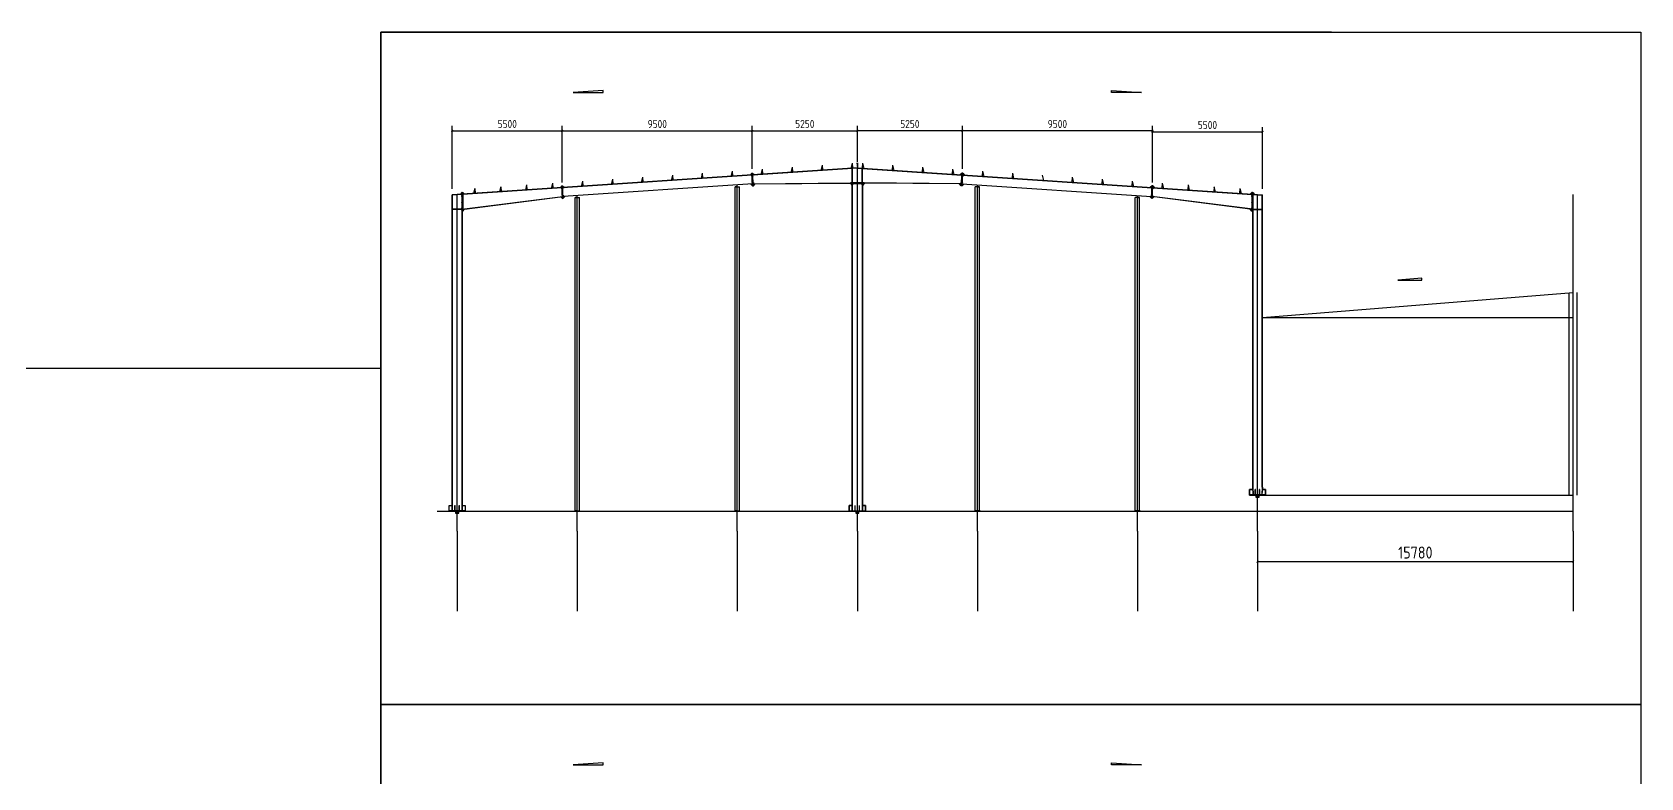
# Model space of a CAD drawing. Extents: x 424415 to 727970, y -73017 to 111783.
# Drawn here: x 647563 to 727970, y 74512 to 111783 of the extents above; entities that cross this region are included whole.
import ezdxf

# ---------------------------------------------------------------- set-up
doc = ezdxf.new("R2010")
doc.units = 0
doc.header["$LTSCALE"] = 1000
doc.header["$MEASUREMENT"] = 0
doc.layers.add('AXIS', color=3, linetype='Continuous')
doc.layers.add('DOTE', color=1, linetype='Continuous')
doc.styles.get("Standard").update_dxf_attribs({"font": 'gbenor.shx', "bigfont": 'gbcbig.shx'})
doc.dimstyles.get("Standard").update_dxf_attribs({"dimscale": 100, "dimtxt": 3.5, "dimasz": 1, "dimexe": 2.5, "dimexo": 3, "dimgap": 1.5, "dimtad": 1, "dimdec": 0, "dimzin": 0, "dimdsep": 46, "dimtxsty": 'Standard', "dimblk": 'ARCHTICK', "dimcen": 0.09, "dimadec": 0, "dimazin": 0, "dimtfac": 1, "dimtdec": 0, "dimtix": 1, "dimtmove": 2, "dimatfit": 3, "dimfxl": 1, "dimtolj": 1, "dimtzin": 0, "dimarcsym": 0})

# ---------------------------------------------------------------- blocks, each defined once
blk = doc.blocks.new('_ArchTick')
at = {"color": 0, "linetype": 'ByBlock', "const_width": 0.4}
blk.add_lwpolyline([(-0.5, -0.5), (0.5, 0.5)], dxfattribs=at)
blk = doc.blocks.new('*D2226')
at = {"color": 3, "lineweight": -2}
for p, q in [((674058, 104311), (674058, 107094)), ((683558, 104944), (683558, 107094)), ((674058, 106844), (683558, 106844))]:
    blk.add_line(p, q, dxfattribs=at)
at = {"layer": 'Defpoints', "color": 0}
for p in [(683558, 106844), (683558, 104644), (674058, 104011)]:
    blk.add_point(p, dxfattribs=at)
at = {"color": 3, "lineweight": -2, "xscale": 100, "yscale": 100, "zscale": 100, "rotation": 180}
blk.add_blockref('_ArchTick', (674058, 106844), dxfattribs=at)
at = {"color": 3, "lineweight": -2, "xscale": 100, "yscale": 100, "zscale": 100}
blk.add_blockref('_ArchTick', (683558, 106844), dxfattribs=at)
at = {"color": 0, "insert": (678808, 107194), "char_height": 400, "attachment_point": 5}
blk.add_mtext('\\A1;9500', dxfattribs=at)
blk = doc.blocks.new('*D2227')
at = {"color": 3, "lineweight": -2}
for p, q in [((683558, 104944), (683558, 107094)), ((688808, 105296), (688808, 107094)), ((683558, 106844), (688808, 106844))]:
    blk.add_line(p, q, dxfattribs=at)
at = {"layer": 'Defpoints', "color": 0}
for p in [(688808, 106844), (683558, 104644), (688808, 104996)]:
    blk.add_point(p, dxfattribs=at)
at = {"color": 3, "lineweight": -2, "xscale": 100, "yscale": 100, "zscale": 100, "rotation": 180}
blk.add_blockref('_ArchTick', (683558, 106844), dxfattribs=at)
at = {"color": 3, "lineweight": -2, "xscale": 100, "yscale": 100, "zscale": 100}
blk.add_blockref('_ArchTick', (688808, 106844), dxfattribs=at)
at = {"color": 0, "insert": (686183, 107194), "char_height": 400, "attachment_point": 5}
blk.add_mtext('\\A1;5250', dxfattribs=at)
blk = doc.blocks.new('*D2228')
at = {"color": 3, "lineweight": -2}
for p, q in [((703558, 104263), (703558, 107042)), ((709058, 103946), (709058, 107042)), ((709058, 106792), (703558, 106792))]:
    blk.add_line(p, q, dxfattribs=at)
at = {"layer": 'Defpoints', "color": 0}
for p in [(703558, 106792), (703558, 103963), (709058, 103646)]:
    blk.add_point(p, dxfattribs=at)
at = {"color": 3, "lineweight": -2, "xscale": 100, "yscale": 100, "zscale": 100, "rotation": 180}
blk.add_blockref('_ArchTick', (703558, 106792), dxfattribs=at)
at = {"color": 3, "lineweight": -2, "xscale": 100, "yscale": 100, "zscale": 100}
blk.add_blockref('_ArchTick', (709058, 106792), dxfattribs=at)
at = {"color": 0, "insert": (706308, 107142), "char_height": 400, "attachment_point": 5}
blk.add_mtext('\\A1;5500', dxfattribs=at)
blk = doc.blocks.new('*D2229')
at = {"color": 3, "lineweight": -2}
for p, q in [((694058, 104944), (694058, 107094)), ((703558, 104311), (703558, 107094)), ((703558, 106844), (694058, 106844))]:
    blk.add_line(p, q, dxfattribs=at)
at = {"layer": 'Defpoints', "color": 0}
for p in [(694058, 106844), (694058, 104644), (703558, 104011)]:
    blk.add_point(p, dxfattribs=at)
at = {"color": 3, "lineweight": -2, "xscale": 100, "yscale": 100, "zscale": 100, "rotation": 180}
blk.add_blockref('_ArchTick', (694058, 106844), dxfattribs=at)
at = {"color": 3, "lineweight": -2, "xscale": 100, "yscale": 100, "zscale": 100}
blk.add_blockref('_ArchTick', (703558, 106844), dxfattribs=at)
at = {"color": 0, "insert": (698808, 107194), "char_height": 400, "attachment_point": 5}
blk.add_mtext('\\A1;9500', dxfattribs=at)
blk = doc.blocks.new('*D2230')
at = {"color": 3, "lineweight": -2}
for p, q in [((688808, 105296), (688808, 107094)), ((694058, 104944), (694058, 107094)), ((694058, 106844), (688808, 106844))]:
    blk.add_line(p, q, dxfattribs=at)
at = {"layer": 'Defpoints', "color": 0}
for p in [(688808, 106844), (688808, 104996), (694058, 104644)]:
    blk.add_point(p, dxfattribs=at)
at = {"color": 3, "lineweight": -2, "xscale": 100, "yscale": 100, "zscale": 100, "rotation": 180}
blk.add_blockref('_ArchTick', (688808, 106844), dxfattribs=at)
at = {"color": 3, "lineweight": -2, "xscale": 100, "yscale": 100, "zscale": 100}
blk.add_blockref('_ArchTick', (694058, 106844), dxfattribs=at)
at = {"color": 0, "insert": (691433, 107194), "char_height": 400, "attachment_point": 5}
blk.add_mtext('\\A1;5250', dxfattribs=at)
blk = doc.blocks.new('*D2237')
at = {"color": 3, "lineweight": -2}
for p, q in [((708808, 86546), (708808, 85071)), ((724588, 86546), (724588, 85071)), ((708808, 85321), (724588, 85321))]:
    blk.add_line(p, q, dxfattribs=at)
at = {"layer": 'Defpoints', "color": 0}
for p in [(708808, 86846), (724588, 86846), (724588, 85321)]:
    blk.add_point(p, dxfattribs=at)
at = {"color": 3, "lineweight": -2, "xscale": 100, "yscale": 100, "zscale": 100, "rotation": 180}
blk.add_blockref('_ArchTick', (708808, 85321), dxfattribs=at)
at = {"color": 3, "lineweight": -2, "xscale": 100, "yscale": 100, "zscale": 100}
blk.add_blockref('_ArchTick', (724588, 85321), dxfattribs=at)
at = {"color": 0, "insert": (716698, 85771), "char_height": 600, "attachment_point": 5}
blk.add_mtext('\\A1;15780', dxfattribs=at)
blk = doc.blocks.new('*D2223')
at = {"color": 3, "lineweight": -2}
for p, q in [((703558, 104263), (703558, 107042)), ((709058, 103946), (709058, 107042)), ((709058, 106792), (703558, 106792))]:
    blk.add_line(p, q, dxfattribs=at)
at = {"layer": 'Defpoints', "color": 0}
for p in [(703558, 106792), (703558, 103963), (709058, 103646)]:
    blk.add_point(p, dxfattribs=at)
at = {"color": 3, "lineweight": -2, "xscale": 100, "yscale": 100, "zscale": 100, "rotation": 180}
blk.add_blockref('_ArchTick', (703558, 106792), dxfattribs=at)
at = {"color": 3, "lineweight": -2, "xscale": 100, "yscale": 100, "zscale": 100}
blk.add_blockref('_ArchTick', (709058, 106792), dxfattribs=at)
at = {"color": 0, "insert": (706308, 107142), "char_height": 400, "attachment_point": 5}
blk.add_mtext('\\A1;5500', dxfattribs=at)
blk = doc.blocks.new('*D2279')
at = {"color": 3, "lineweight": -2}
for p, q in [((668558, 103946), (668558, 107094)), ((674058, 104263), (674058, 107094)), ((668558, 106844), (674058, 106844))]:
    blk.add_line(p, q, dxfattribs=at)
at = {"layer": 'Defpoints', "color": 0}
for p in [(674058, 106844), (674058, 103963), (668558, 103646)]:
    blk.add_point(p, dxfattribs=at)
at = {"color": 3, "lineweight": -2, "xscale": 100, "yscale": 100, "zscale": 100, "rotation": 180}
blk.add_blockref('_ArchTick', (668558, 106844), dxfattribs=at)
at = {"color": 3, "lineweight": -2, "xscale": 100, "yscale": 100, "zscale": 100}
blk.add_blockref('_ArchTick', (674058, 106844), dxfattribs=at)
at = {"color": 0, "insert": (671308, 107194), "char_height": 400, "attachment_point": 5}
blk.add_mtext('\\A1;5500', dxfattribs=at)

msp = doc.modelspace()

# ---------------------------------------------------------------- linework, layer by layer
for p, q in [((676095.4, 108867.7), (674595.4, 108767.7)), ((674595.4, 108767.7), (676095.4, 108767.7)), ((676095.4, 108767.7), (676095.4, 108867.7)), ((701519.7, 108767.7), (701519.7, 108867.7)), ((701519.7, 108867.7), (703019.7, 108767.7)), ((703019.7, 108767.7), (701519.7, 108767.7)), ((683557.6, 104645.8), (674075.5, 104013.6)), ((683558.2, 104635.8), (674076.2, 104003.6)), ((678064.7, 104530.1), (678001.6, 104275.4)), ((678064.7, 104530.1), (678081.4, 104280.7)), ((679561.4, 104629.9), (679498.2, 104375.1)), ((679561.4, 104629.9), (679578.1, 104380.5)), ((681058.1, 104729.7), (680994.9, 104474.9)), ((681058.1, 104729.7), (681074.7, 104480.2)), ((682554.8, 104829.5), (682491.6, 104574.7)), ((682554.8, 104829.5), (682571.4, 104580)), ((683533.6, 104732.4), (683451.7, 104638.7)), ((683506.7, 104685.5), (683602.5, 104691.9)), ((683513.3, 104585.7), (683609.1, 104592.1)), ((683526, 104696.8), (683581.8, 104700.5)), ((683527.3, 104676.8), (683583.2, 104680.5)), ((683532.6, 104597), (683588.5, 104600.7)), ((683533.6, 104732.4), (683569.5, 104734.8)), ((683575.4, 104105.7), (683533.6, 104732.4)), ((683534, 104577), (683589.8, 104580.8)), ((683593.4, 104106.9), (683551.6, 104733.6)), ((683611.3, 104108.1), (683569.5, 104734.8)), ((683569.5, 104734.8), (683663.2, 104652.8)), ((688807.6, 104995.8), (683575.4, 104646.9)), ((688808.2, 104985.8), (683576.1, 104637)), ((684051.5, 104929.2), (683988.3, 104674.5)), ((684051.5, 104929.2), (684068.1, 104679.8)), ((685548.1, 105029), (685484.9, 104774.2)), ((685548.1, 105029), (685564.8, 104779.6)), ((687044.8, 105128.8), (686981.6, 104874)), ((687044.8, 105128.8), (687061.4, 104879.3)), ((688541.5, 105228.6), (688478.3, 104973.8)), ((688541.5, 105228.6), (688558.1, 104979.1)), ((688557.6, 104251.1), (688557.6, 104969.1)), ((688569.6, 104251.1), (688569.6, 104969.9)), ((688790.9, 105245.2), (688807.6, 104995.8)), ((688806.9, 104985.8), (694039.1, 104637)), ((688824.2, 105245.2), (688807.6, 104995.8)), ((688807.6, 104995.8), (694039.7, 104646.9)), ((689045.6, 104251.1), (689045.6, 104969.9)), ((689073.6, 105228.6), (689057, 104979.1)), ((689057.6, 104251.1), (689057.6, 104969.1)), ((689073.6, 105228.6), (689136.8, 104973.8)), ((690571.5, 105128.8), (690554.9, 104879.3)), ((690570.3, 105128.8), (690633.5, 104874)), ((692068.2, 105029), (692051.5, 104779.6)), ((692067, 105029), (692130.2, 104774.2)), ((693564.8, 104929.2), (693548.2, 104679.8)), ((693563.7, 104929.2), (693626.9, 104674.5)), ((694045.6, 104734.8), (693951.9, 104652.8)), ((694003.8, 104108.1), (694045.6, 104734.8)), ((694101.8, 104585.7), (694006, 104592.1)), ((694108.5, 104685.5), (694012.7, 104691.9)), ((694021.8, 104106.9), (694063.6, 104733.6)), ((694081.2, 104577), (694025.3, 104580.8)), ((694082.5, 104597), (694026.6, 104600.7)), ((694087.8, 104676.8), (694032, 104680.5)), ((694089.2, 104696.8), (694033.3, 104700.5)), ((694039.7, 104105.7), (694081.5, 104732.4)), ((694081.5, 104732.4), (694045.6, 104734.8)), ((694056.9, 104635.8), (703538.9, 104003.6)), ((694057.6, 104645.8), (703539.6, 104013.6)), ((694081.5, 104732.4), (694163.5, 104638.7)), ((695061.5, 104829.5), (695044.9, 104580)), ((695060.4, 104829.5), (695123.5, 104574.7)), ((696558.2, 104729.7), (696541.6, 104480.2)), ((696557, 104729.7), (696620.2, 104474.9)), ((698053.7, 104629.9), (698116.9, 104375.1)), ((699551.6, 104530.1), (699534.9, 104280.7)), ((699550.4, 104530.1), (699613.6, 104275.4)), ((669063.6, 103769.5), (669045.6, 103769.5)), ((669045.6, 103769.5), (669045.6, 102739.5)), ((674057.6, 104012.4), (669063.6, 103679.5)), ((669063.6, 103769.5), (669063.6, 102739.5)), ((669063.6, 103769.5), (669081.6, 103769.5)), ((674058.2, 104002.4), (669064.2, 103669.5)), ((669081.6, 103769.5), (669081.6, 102839.5)), ((669081.6, 103769.5), (669170.2, 103686.6)), ((669683.4, 103971.4), (669620.2, 103716.6)), ((669683.4, 103971.4), (669700, 103721.9)), ((670980.5, 104057.8), (670917.3, 103803.1)), ((670980.5, 104057.8), (670997.1, 103808.4)), ((672277.6, 104144.3), (672214.4, 103889.5)), ((672277.6, 104144.3), (672294.2, 103894.9)), ((673574.7, 104230.8), (673511.5, 103976)), ((673574.7, 104230.8), (673591.3, 103981.3)), ((674033.6, 104101), (673949.8, 104005.2)), ((674006.7, 104054.1), (674102.5, 104060.5)), ((674013.3, 103954.3), (674109.1, 103960.7)), ((674026, 104065.4), (674081.8, 104069.2)), ((674027.3, 104045.5), (674083.2, 104049.2)), ((674032.6, 103965.7), (674088.5, 103969.4)), ((674033.6, 104101), (674069.5, 104103.4)), ((674075.5, 103473.1), (674033.6, 104101)), ((674034, 103945.7), (674089.8, 103949.4)), ((674093.4, 103475.4), (674051.6, 104102.2)), ((674111.3, 103477.7), (674069.5, 104103.4)), ((674069.5, 104103.4), (674165.3, 104019.6)), ((683586.7, 104206.7), (674104.8, 103574.6)), ((683587.4, 104196.7), (674105.5, 103564.6)), ((675071.4, 104330.6), (675008.2, 104075.8)), ((675071.4, 104330.6), (675088, 104081.1)), ((676568.1, 104430.3), (676504.9, 104175.6)), ((676568.1, 104430.3), (676584.7, 104180.9)), ((682697.6, 87865.8), (682697.6, 104044.8)), ((682807.6, 104044.8), (682697.6, 104044.8)), ((682697.6, 104044.8), (682917.6, 104044.8)), ((682917.6, 87865.8), (682917.6, 104044.8)), ((683575.4, 104105.7), (683479.6, 104189.6)), ((683535.9, 104246.4), (683631.7, 104252.8)), ((683542.6, 104146.7), (683638.4, 104153)), ((683555.2, 104257.7), (683611.1, 104261.5)), ((683556.6, 104237.8), (683612.4, 104241.5)), ((683561.9, 104158), (683617.8, 104161.7)), ((683563.2, 104138), (683619.1, 104141.7)), ((683575.4, 104105.7), (683611.3, 104108.1)), ((683605.2, 104207.9), (688467, 104251.1)), ((683605.3, 104197.9), (688467, 104241.1)), ((683611.3, 104108.1), (683695.3, 104195.3)), ((688467, 104251.1), (689147, 104251.1)), ((688467, 104251.1), (688467, 104215.1)), ((689045.6, 104233.1), (688467, 104233.1)), ((689147, 104233.1), (688467, 104233.1)), ((688467, 104215.1), (689147, 104215.1)), ((688467, 104215.1), (688557.6, 104124.5)), ((689148.2, 104251.1), (688468.2, 104251.1)), ((688468.2, 104233.1), (688557.6, 104233.1)), ((688468.2, 104233.1), (688557.6, 104233.1)), ((688468.2, 104233.1), (689148.2, 104233.1)), ((689148.2, 104215.1), (688468.2, 104215.1)), ((688502, 104261.1), (688502, 104205.1)), ((688512, 104281.1), (688512, 104185.1)), ((688522, 104261.1), (688522, 104205.1)), ((688557.6, 87865.8), (688557.6, 104215.1)), ((688569.6, 104233.1), (689148.2, 104233.1)), ((688569.6, 87865.8), (688569.6, 104215.1)), ((688602, 104261.1), (688602, 104205.1)), ((688612, 104281.1), (688612, 104185.1)), ((688622, 104261.1), (688622, 104205.1)), ((688992, 104261.1), (688992, 104205.1)), ((689002, 104281.1), (689002, 104185.1)), ((689012, 104261.1), (689012, 104205.1)), ((689045.6, 104215.1), (689045.6, 87865.8)), ((689147, 104233.1), (689057.6, 104233.1)), ((689147, 104233.1), (689057.6, 104233.1)), ((689057.6, 104215.1), (689057.6, 87865.8)), ((689148.2, 104215.1), (689057.6, 104124.5)), ((689092, 104261.1), (689092, 104205.1)), ((689102, 104281.1), (689102, 104185.1)), ((689112, 104261.1), (689112, 104205.1)), ((689148.2, 104233.1), (689148.2, 104251.1)), ((694009.9, 104207.9), (689148.2, 104251.1)), ((694009.8, 104197.9), (689148.2, 104241.1)), ((689148.2, 104233.1), (689148.2, 104215.1)), ((694003.8, 104108.1), (693919.8, 104195.3)), ((694072.5, 104146.7), (693976.7, 104153)), ((694079.2, 104246.4), (693983.4, 104252.8)), ((694051.9, 104138), (693996, 104141.7)), ((694053.2, 104158), (693997.4, 104161.7)), ((694058.6, 104237.8), (694002.7, 104241.5)), ((694039.7, 104105.7), (694003.8, 104108.1)), ((694059.9, 104257.7), (694004, 104261.5)), ((694027.8, 104196.7), (703509.7, 103564.6)), ((694028.4, 104206.7), (703510.3, 103574.6)), ((694039.7, 104105.7), (694135.5, 104189.6)), ((694697.6, 87865.8), (694697.6, 104044.8)), ((694917.6, 104044.8), (694697.6, 104044.8)), ((694807.6, 104044.8), (694917.6, 104044.8)), ((694917.6, 87865.8), (694917.6, 104044.8)), ((701048.2, 104430.3), (701031.6, 104180.9)), ((701047.1, 104430.3), (701110.3, 104175.6)), ((702544.9, 104330.6), (702528.3, 104081.1)), ((702543.7, 104330.6), (702606.9, 104075.8)), ((703545.6, 104103.4), (703449.8, 104019.6)), ((703503.9, 103477.7), (703545.6, 104103.4)), ((703601.8, 103954.3), (703506, 103960.7)), ((703608.5, 104054.1), (703512.7, 104060.5)), ((703521.8, 103475.4), (703563.6, 104102.2)), ((703581.2, 103945.7), (703525.3, 103949.4)), ((703582.5, 103965.7), (703526.6, 103969.4)), ((703587.8, 104045.5), (703532, 104049.2)), ((703589.2, 104065.4), (703533.3, 104069.2)), ((703539.7, 103473.1), (703581.5, 104101)), ((703581.5, 104101), (703545.6, 104103.4)), ((703556.9, 104002.4), (708550.9, 103669.5)), ((703557.6, 104012.4), (708551.6, 103679.5)), ((703581.5, 104101), (703665.3, 104005.2)), ((704041.6, 104230.8), (704025, 103981.3)), ((704040.4, 104230.8), (704103.6, 103976)), ((705338.7, 104144.3), (705322.1, 103894.9)), ((705337.5, 104144.3), (705400.7, 103889.5)), ((706635.8, 104057.8), (706619.2, 103808.4)), ((706634.7, 104057.8), (706697.9, 103803.1)), ((707932.9, 103971.4), (707916.3, 103721.9)), ((707931.8, 103971.4), (707995, 103716.6)), ((708533.6, 103769.5), (708445, 103686.6)), ((708551.6, 103769.5), (708533.6, 103769.5)), ((708533.6, 103769.5), (708533.6, 102839.5)), ((708551.6, 103769.5), (708551.6, 102739.5)), ((708551.6, 103769.5), (708569.6, 103769.5)), ((708569.6, 103769.5), (708569.6, 102739.5)), ((669045.6, 103678.3), (668557.6, 103645.8)), ((669046.2, 103668.3), (668557.6, 103635.7)), ((668557.6, 87865.8), (668557.6, 103645.8)), ((668569.6, 87865.8), (668569.6, 103636.5)), ((669045.6, 102934.4), (668569.6, 102934.4)), ((669045.6, 102924.4), (668569.6, 102924.4)), ((669015.6, 103724.5), (669111.6, 103724.5)), ((669015.6, 103624.5), (669111.6, 103624.5)), ((669015.6, 103554.5), (669111.6, 103554.5)), ((669015.6, 103269.5), (669111.6, 103269.5)), ((669015.6, 102984.5), (669111.6, 102984.5)), ((669045.6, 103645.8), (669045.6, 87865.8)), ((669045.6, 102934.5), (674086.1, 103575.1)), ((669045.6, 102924.4), (674087.4, 103565.2)), ((669081.6, 102839.5), (669170.4, 102940.3)), ((674075.5, 103473.1), (673980.2, 103551.6)), ((674035.9, 103615.1), (674131.7, 103621.5)), ((674042.6, 103515.3), (674138.4, 103521.7)), ((674055.2, 103626.4), (674111.1, 103630.1)), ((674056.6, 103606.5), (674112.4, 103610.2)), ((674061.9, 103526.6), (674117.8, 103530.4)), ((674063.2, 103506.7), (674119.1, 103510.4)), ((674075.5, 103473.1), (674111.3, 103477.7)), ((674111.3, 103477.7), (674193.1, 103570.5)), ((674697.6, 87865.8), (674697.6, 103511.4)), ((674807.6, 103511.4), (674697.6, 103511.4)), ((674697.6, 103511.4), (674917.6, 103511.4)), ((674917.6, 87865.8), (674917.6, 103511.4)), ((702697.6, 87865.8), (702697.6, 103511.4)), ((702917.6, 103511.4), (702697.6, 103511.4)), ((702807.6, 103511.4), (702917.6, 103511.4)), ((702917.6, 87865.8), (702917.6, 103511.4)), ((703503.9, 103477.7), (703422, 103570.5)), ((703572.5, 103515.3), (703476.7, 103521.7)), ((703579.2, 103615.1), (703483.4, 103621.5)), ((703551.9, 103506.7), (703496, 103510.4)), ((703553.2, 103526.6), (703497.4, 103530.4)), ((703558.6, 103606.5), (703502.7, 103610.2)), ((703539.7, 103473.1), (703503.9, 103477.7)), ((703559.9, 103626.4), (703504, 103630.1)), ((708569.6, 102924.4), (703527.8, 103565.2)), ((708569.6, 102934.5), (703529, 103575.1)), ((703539.7, 103473.1), (703634.9, 103551.6)), ((708533.6, 102839.5), (708444.7, 102940.3)), ((708599.6, 103724.5), (708503.6, 103724.5)), ((708599.6, 103624.5), (708503.6, 103624.5)), ((708599.6, 103554.5), (708503.6, 103554.5)), ((708599.6, 103269.5), (708503.6, 103269.5)), ((708599.6, 102984.5), (708503.6, 102984.5)), ((708569.6, 103678.3), (709057.6, 103645.8)), ((708569.6, 103668.3), (709057.6, 103635.7)), ((708569.6, 103645.8), (708569.6, 89045.8)), ((708569.6, 102932.6), (709045.6, 102932.6)), ((708569.6, 102924.6), (709045.6, 102924.6)), ((709045.6, 89045.8), (709045.6, 103636.5)), ((709057.6, 89045.8), (709057.6, 103645.8)), ((669015.6, 102884.5), (669111.6, 102884.5)), ((669045.6, 102739.5), (669063.6, 102739.5)), ((669057.6, 102739.5), (669057.6, 87865.8)), ((669081.6, 102839.5), (669063.6, 102839.5)), ((708599.6, 102884.5), (708503.6, 102884.5)), ((708533.6, 102839.5), (708551.6, 102839.5)), ((708569.6, 102739.5), (708551.6, 102739.5)), ((708557.6, 102739.5), (708557.6, 89045.8)), ((717023.2, 99486.5), (715823.2, 99386.5)), ((715823.2, 99386.5), (717023.2, 99386.5)), ((717023.2, 99386.5), (717023.2, 99486.5)), ((709057.6, 97514.8), (724587.6, 98765.8)), ((708407.6, 88667.8), (708407.6, 88917.8)), ((708407.6, 88917.8), (708569.6, 88917.8)), ((708578, 88917.8), (708407.6, 88917.8)), ((708407.6, 88917.8), (708407.6, 88667.8)), ((708407.6, 88667.8), (708407.6, 88645.8)), ((708407.6, 88645.8), (708407.6, 88667.8)), ((708407.6, 88665.8), (709207.6, 88665.8)), ((708407.6, 88645.8), (709207.6, 88645.8)), ((709207.6, 88645.8), (708407.6, 88645.8)), ((709207.6, 88645.8), (708407.6, 88645.8)), ((708407.6, 88645.8), (709207.6, 88645.8)), ((708557.6, 89045.8), (708569.6, 89045.8)), ((708557.6, 89045.8), (708582.6, 88665.8)), ((708569.5, 89046.5), (708594.5, 88666.5)), ((708691.6, 88665.8), (708691.6, 88917.8)), ((708691.6, 88917.8), (708707.6, 88917.8)), ((708691.6, 88665.8), (708691.6, 88917.8)), ((708707.6, 88917.8), (708691.6, 88917.8)), ((708707.6, 88665.8), (708707.6, 88917.8)), ((708707.6, 88665.8), (708707.6, 88917.8)), ((708907.6, 88665.8), (708907.6, 88917.8)), ((708907.6, 88917.8), (708923.6, 88917.8)), ((708907.6, 88665.8), (708907.6, 88917.8)), ((708923.6, 88917.8), (708907.6, 88917.8)), ((708923.6, 88665.8), (708923.6, 88917.8)), ((708923.6, 88665.8), (708923.6, 88917.8)), ((709045.6, 89046.5), (709020.6, 88666.5)), ((709057.6, 89045.8), (709032.6, 88665.8)), ((709207.6, 88917.8), (709037.1, 88917.8)), ((709045.5, 89045.8), (709057.6, 89045.8)), ((709045.6, 88917.8), (709207.6, 88917.8)), ((709207.6, 88917.8), (709207.6, 88667.8)), ((709207.6, 88667.8), (709207.6, 88917.8)), ((709207.6, 88645.8), (709207.6, 88667.8)), ((709207.6, 88667.8), (709207.6, 88645.8)), ((709207.6, 88645.8), (724587.6, 88645.8)), ((668407.6, 87865.8), (668407.6, 88117.8)), ((668407.6, 88117.8), (668569.6, 88117.8)), ((668407.6, 87867.8), (668407.6, 87845.8)), ((669207.6, 87865.8), (668407.6, 87865.8)), ((668407.6, 87845.8), (669207.6, 87845.8)), ((669207.6, 87845.8), (668407.6, 87845.8)), ((668691.6, 87865.8), (668691.6, 88117.8)), ((668691.6, 88117.8), (668707.6, 88117.8)), ((668707.6, 87865.8), (668707.6, 88117.8)), ((668907.6, 87865.8), (668907.6, 88117.8)), ((668907.6, 88117.8), (668923.6, 88117.8)), ((668923.6, 87865.8), (668923.6, 88117.8)), ((669045.6, 88117.8), (669207.6, 88117.8)), ((669207.6, 88117.8), (669207.6, 87865.8)), ((669207.6, 87845.8), (669207.6, 87867.8)), ((674672.6, 87865.8), (674942.6, 87865.8)), ((674672.6, 87845.8), (674672.6, 87865.8)), ((674672.6, 87845.8), (674942.6, 87845.8)), ((674807.6, 87865.8), (674697.6, 87865.8)), ((674942.6, 87845.8), (674942.6, 87865.8)), ((682672.6, 87865.8), (682942.6, 87865.8)), ((682672.6, 87845.8), (682672.6, 87865.8)), ((682672.6, 87845.8), (682942.6, 87845.8)), ((682807.6, 87865.8), (682697.6, 87865.8)), ((682942.6, 87845.8), (682942.6, 87865.8)), ((688407.6, 87867.8), (688407.6, 88117.8)), ((688407.6, 88117.8), (688569.6, 88117.8)), ((688569.6, 88117.8), (688407.6, 88117.8)), ((688407.6, 88117.8), (688407.6, 87867.8)), ((688407.6, 87867.8), (688407.6, 87845.8)), ((688407.6, 87845.8), (688407.6, 87867.8)), ((688407.6, 87865.8), (689207.6, 87865.8)), ((688407.6, 87845.8), (689207.6, 87845.8)), ((689207.6, 87845.8), (688407.6, 87845.8)), ((689207.6, 87845.8), (688407.6, 87845.8)), ((688407.6, 87845.8), (689207.6, 87845.8)), ((688691.6, 87865.8), (688691.6, 88117.8)), ((688691.6, 88117.8), (688707.6, 88117.8)), ((688691.6, 87865.8), (688691.6, 88117.8)), ((688707.6, 88117.8), (688691.6, 88117.8)), ((688707.6, 87865.8), (688707.6, 88117.8)), ((688707.6, 87865.8), (688707.6, 88117.8)), ((688907.6, 87865.8), (688907.6, 88117.8)), ((688907.6, 88117.8), (688923.6, 88117.8)), ((688907.6, 87865.8), (688907.6, 88117.8)), ((688923.6, 88117.8), (688907.6, 88117.8)), ((688923.6, 87865.8), (688923.6, 88117.8)), ((688923.6, 87865.8), (688923.6, 88117.8)), ((689045.6, 88117.8), (689207.6, 88117.8)), ((689207.6, 88117.8), (689045.6, 88117.8)), ((689207.6, 88117.8), (689207.6, 87867.8)), ((689207.6, 87867.8), (689207.6, 88117.8)), ((689207.6, 87845.8), (689207.6, 87867.8)), ((689207.6, 87867.8), (689207.6, 87845.8)), ((694942.6, 87865.8), (694672.6, 87865.8)), ((694672.6, 87845.8), (694672.6, 87865.8)), ((694942.6, 87845.8), (694672.6, 87845.8)), ((694807.6, 87865.8), (694917.6, 87865.8)), ((694942.6, 87845.8), (694942.6, 87865.8)), ((702942.6, 87865.8), (702672.6, 87865.8)), ((702672.6, 87845.8), (702672.6, 87865.8)), ((702942.6, 87845.8), (702672.6, 87845.8)), ((702807.6, 87865.8), (702917.6, 87865.8)), ((702942.6, 87845.8), (702942.6, 87865.8)), ((676095.4, 75267.7), (674595.4, 75167.7)), ((674595.4, 75167.7), (676095.4, 75167.7)), ((676095.4, 75167.7), (676095.4, 75267.7)), ((701519.7, 75167.7), (701519.7, 75267.7)), ((701519.7, 75267.7), (703019.7, 75167.7)), ((703019.7, 75167.7), (701519.7, 75167.7))]:
    msp.add_line(p, q)
at = {"color": 0}
for p, q in [((683526, 104696.8), (683527.3, 104676.8)), ((683532.6, 104597), (683534, 104577)), ((683572.5, 104689.9), (683582.5, 104690.5)), ((683579.2, 104590.1), (683589.2, 104590.7)), ((683582.5, 104690.5), (683581.8, 104700.5)), ((683581.8, 104700.5), (683583.2, 104680.5)), ((683589.2, 104590.7), (683588.5, 104600.7)), ((683588.5, 104600.7), (683589.8, 104580.8)), ((694026.6, 104600.7), (694025.3, 104580.8)), ((694026, 104590.7), (694026.6, 104600.7)), ((694035.9, 104590.1), (694026, 104590.7)), ((694033.3, 104700.5), (694032, 104680.5)), ((694032.6, 104690.5), (694033.3, 104700.5)), ((694042.6, 104689.9), (694032.6, 104690.5)), ((694082.5, 104597), (694081.2, 104577)), ((694089.2, 104696.8), (694087.8, 104676.8)), ((669045.6, 103769.5), (668954.6, 103672.2)), ((669035.6, 103724.5), (669035.6, 103734.5)), ((669091.6, 103734.5), (669035.6, 103734.5)), ((669091.6, 103724.5), (669091.6, 103734.5)), ((674026, 104065.4), (674027.3, 104045.5)), ((674032.6, 103965.7), (674034, 103945.7)), ((674072.5, 104058.5), (674082.5, 104059.2)), ((674079.2, 103958.7), (674089.2, 103959.4)), ((674082.5, 104059.2), (674081.8, 104069.2)), ((674081.8, 104069.2), (674083.2, 104049.2)), ((674089.2, 103959.4), (674088.5, 103969.4)), ((674088.5, 103969.4), (674089.8, 103949.4)), ((683555.2, 104257.7), (683556.6, 104237.8)), ((683561.9, 104158), (683563.2, 104138)), ((683601.8, 104250.8), (683611.8, 104251.5)), ((683608.5, 104151.1), (683618.4, 104151.7)), ((683611.8, 104251.5), (683611.1, 104261.5)), ((683611.1, 104261.5), (683612.4, 104241.5)), ((683618.4, 104151.7), (683617.8, 104161.7)), ((683617.8, 104161.7), (683619.1, 104141.7)), ((688502, 104261.1), (688522, 104261.1)), ((688502, 104205.1), (688522, 104205.1)), ((688602, 104261.1), (688622, 104261.1)), ((688602, 104205.1), (688622, 104205.1)), ((688992, 104261.1), (689012, 104261.1)), ((688992, 104205.1), (689012, 104205.1)), ((689092, 104261.1), (689112, 104261.1)), ((689092, 104205.1), (689112, 104205.1)), ((693997.4, 104161.7), (693996, 104141.7)), ((693996.7, 104151.7), (693997.4, 104161.7)), ((694006.7, 104151.1), (693996.7, 104151.7)), ((694004, 104261.5), (694002.7, 104241.5)), ((694003.4, 104251.5), (694004, 104261.5)), ((694013.3, 104250.8), (694003.4, 104251.5)), ((694053.2, 104158), (694051.9, 104138)), ((694059.9, 104257.7), (694058.6, 104237.8)), ((703526.6, 103969.4), (703525.3, 103949.4)), ((703526, 103959.4), (703526.6, 103969.4)), ((703535.9, 103958.7), (703526, 103959.4)), ((703533.3, 104069.2), (703532, 104049.2)), ((703532.6, 104059.2), (703533.3, 104069.2)), ((703542.6, 104058.5), (703532.6, 104059.2)), ((703582.5, 103965.7), (703581.2, 103945.7)), ((703589.2, 104065.4), (703587.8, 104045.5)), ((708523.6, 103724.5), (708523.6, 103734.5)), ((708579.6, 103734.5), (708523.6, 103734.5)), ((708569.6, 103769.5), (708660.6, 103672.2)), ((708579.6, 103724.5), (708579.6, 103734.5)), ((669045.6, 103724.5), (669035.6, 103724.5)), ((669035.6, 103724.5), (669035.6, 103714.5)), ((669091.6, 103714.5), (669035.6, 103714.5)), ((669035.6, 103624.5), (669035.6, 103634.5)), ((669091.6, 103634.5), (669035.6, 103634.5)), ((669045.6, 103624.5), (669035.6, 103624.5)), ((669035.6, 103624.5), (669035.6, 103614.5)), ((669091.6, 103614.5), (669035.6, 103614.5)), ((669035.6, 103554.5), (669035.6, 103564.5)), ((669091.6, 103564.5), (669035.6, 103564.5)), ((669045.6, 103554.5), (669035.6, 103554.5)), ((669035.6, 103554.5), (669035.6, 103544.5)), ((669091.6, 103544.5), (669035.6, 103544.5)), ((669035.6, 103269.5), (669035.6, 103279.5)), ((669091.6, 103279.5), (669035.6, 103279.5)), ((669045.6, 103269.5), (669035.6, 103269.5)), ((669035.6, 103269.5), (669035.6, 103259.5)), ((669091.6, 103259.5), (669035.6, 103259.5)), ((669035.6, 102984.5), (669035.6, 102994.5)), ((669091.6, 102994.5), (669035.6, 102994.5)), ((669045.6, 102984.5), (669035.6, 102984.5)), ((669035.6, 102984.5), (669035.6, 102974.5)), ((669091.6, 102974.5), (669035.6, 102974.5)), ((669081.6, 103724.5), (669091.6, 103724.5)), ((669081.6, 103624.5), (669091.6, 103624.5)), ((669081.6, 103554.5), (669091.6, 103554.5)), ((669081.6, 103269.5), (669091.6, 103269.5)), ((669081.6, 102984.5), (669091.6, 102984.5)), ((669091.6, 103724.5), (669091.6, 103714.5)), ((669091.6, 103624.5), (669091.6, 103634.5)), ((669091.6, 103624.5), (669091.6, 103614.5)), ((669091.6, 103554.5), (669091.6, 103564.5)), ((669091.6, 103554.5), (669091.6, 103544.5)), ((669091.6, 103269.5), (669091.6, 103279.5)), ((669091.6, 103269.5), (669091.6, 103259.5)), ((669091.6, 102984.5), (669091.6, 102994.5)), ((669091.6, 102984.5), (669091.6, 102974.5)), ((674055.2, 103626.4), (674056.6, 103606.5)), ((674061.9, 103526.6), (674063.2, 103506.7)), ((674101.8, 103619.5), (674111.8, 103620.2)), ((674108.5, 103519.7), (674118.4, 103520.4)), ((674111.8, 103620.2), (674111.1, 103630.1)), ((674111.1, 103630.1), (674112.4, 103610.2)), ((674118.4, 103520.4), (674117.8, 103530.4)), ((674117.8, 103530.4), (674119.1, 103510.4)), ((703497.4, 103530.4), (703496, 103510.4)), ((703496.7, 103520.4), (703497.4, 103530.4)), ((703506.7, 103519.7), (703496.7, 103520.4)), ((703504, 103630.1), (703502.7, 103610.2)), ((703503.4, 103620.2), (703504, 103630.1)), ((703513.3, 103619.5), (703503.4, 103620.2)), ((703553.2, 103526.6), (703551.9, 103506.7)), ((703559.9, 103626.4), (703558.6, 103606.5)), ((708533.6, 103724.5), (708523.6, 103724.5)), ((708523.6, 103724.5), (708523.6, 103714.5)), ((708579.6, 103714.5), (708523.6, 103714.5)), ((708523.6, 103624.5), (708523.6, 103634.5)), ((708579.6, 103634.5), (708523.6, 103634.5)), ((708533.6, 103624.5), (708523.6, 103624.5)), ((708523.6, 103624.5), (708523.6, 103614.5)), ((708579.6, 103614.5), (708523.6, 103614.5)), ((708523.6, 103554.5), (708523.6, 103564.5)), ((708579.6, 103564.5), (708523.6, 103564.5)), ((708533.6, 103554.5), (708523.6, 103554.5)), ((708523.6, 103554.5), (708523.6, 103544.5)), ((708579.6, 103544.5), (708523.6, 103544.5)), ((708523.6, 103269.5), (708523.6, 103279.5)), ((708579.6, 103279.5), (708523.6, 103279.5)), ((708533.6, 103269.5), (708523.6, 103269.5)), ((708523.6, 103269.5), (708523.6, 103259.5)), ((708579.6, 103259.5), (708523.6, 103259.5)), ((708523.6, 102984.5), (708523.6, 102994.5)), ((708579.6, 102994.5), (708523.6, 102994.5)), ((708533.6, 102984.5), (708523.6, 102984.5)), ((708523.6, 102984.5), (708523.6, 102974.5)), ((708579.6, 102974.5), (708523.6, 102974.5)), ((708569.6, 103724.5), (708579.6, 103724.5)), ((708569.6, 103624.5), (708579.6, 103624.5)), ((708569.6, 103554.5), (708579.6, 103554.5)), ((708569.6, 103269.5), (708579.6, 103269.5)), ((708569.6, 102984.5), (708579.6, 102984.5)), ((708579.6, 103724.5), (708579.6, 103714.5)), ((708579.6, 103624.5), (708579.6, 103634.5)), ((708579.6, 103624.5), (708579.6, 103614.5)), ((708579.6, 103554.5), (708579.6, 103564.5)), ((708579.6, 103554.5), (708579.6, 103544.5)), ((708579.6, 103269.5), (708579.6, 103279.5)), ((708579.6, 103269.5), (708579.6, 103259.5)), ((708579.6, 102984.5), (708579.6, 102994.5)), ((708579.6, 102984.5), (708579.6, 102974.5)), ((669035.6, 102884.5), (669035.6, 102894.5)), ((669091.6, 102894.5), (669035.6, 102894.5)), ((669045.6, 102884.5), (669035.6, 102884.5)), ((669035.6, 102884.5), (669035.6, 102874.5)), ((669091.6, 102874.5), (669035.6, 102874.5)), ((669081.6, 102884.5), (669091.6, 102884.5)), ((669091.6, 102884.5), (669091.6, 102894.5)), ((669091.6, 102884.5), (669091.6, 102874.5)), ((708523.6, 102884.5), (708523.6, 102894.5)), ((708579.6, 102894.5), (708523.6, 102894.5)), ((708533.6, 102884.5), (708523.6, 102884.5)), ((708523.6, 102884.5), (708523.6, 102874.5)), ((708579.6, 102874.5), (708523.6, 102874.5)), ((708569.6, 102884.5), (708579.6, 102884.5)), ((708579.6, 102884.5), (708579.6, 102894.5)), ((708579.6, 102884.5), (708579.6, 102874.5)), ((724387.6, 88645.8), (724387.6, 98749.6)), ((724787.6, 88645.8), (724787.6, 98765.8))]:
    msp.add_line(p, q, dxfattribs=at)
at = {"color": 6}
for p, q in [((708727.6, 88645.8), (708727.6, 88545.8)), ((708727.6, 88545.8), (708887.6, 88545.8)), ((708747.6, 88645.8), (708747.6, 88545.8)), ((708867.6, 88545.8), (708867.6, 88645.8)), ((708887.6, 88545.8), (708887.6, 88645.8)), ((668727.6, 87845.8), (668727.6, 87745.8)), ((668727.6, 87745.8), (668887.6, 87745.8)), ((668747.6, 87845.8), (668747.6, 87745.8)), ((668867.6, 87745.8), (668867.6, 87845.8)), ((668887.6, 87745.8), (668887.6, 87845.8)), ((688727.6, 87845.8), (688727.6, 87745.8)), ((688727.6, 87745.8), (688887.6, 87745.8)), ((688747.6, 87845.8), (688747.6, 87745.8)), ((688867.6, 87745.8), (688867.6, 87845.8)), ((688887.6, 87745.8), (688887.6, 87845.8))]:
    msp.add_line(p, q, dxfattribs=at)
for points in [[(712504.7, 111782.9), (664984.7, 111782.9), (664984.7, 78182.9), (712504.7, 78182.9)], [(712504.7, 78182.9), (664984.7, 78182.9), (664984.7, 44582.9), (712504.7, 44582.9)]]:
    msp.add_lwpolyline(points)
for points in [[(664984.7, 111782.9), (727969.9, 111782.9), (727969.9, 78182.9), (664984.7, 78182.9)], [(546184.7, 94982.9), (664984.7, 94982.9), (664984.7, 10982.9), (546184.7, 10982.9)], [(664984.7, 78182.9), (727969.9, 78182.9), (727969.9, 44582.9), (664984.7, 44582.9)]]:
    msp.add_lwpolyline(points, close=True)
at = {"layer": 'AXIS'}
for p, q in [((668807.6, 86845.8), (668807.6, 82845.8)), ((674807.6, 86845.8), (674807.6, 82845.8)), ((682807.6, 86845.8), (682807.6, 82845.8)), ((688807.6, 86845.8), (688807.6, 82845.8)), ((694807.6, 86845.8), (694807.6, 82845.8)), ((702807.6, 86845.8), (702807.6, 82845.8)), ((708807.6, 86845.8), (708807.6, 82845.8)), ((724587.6, 86845.8), (724587.6, 82845.8))]:
    msp.add_line(p, q, dxfattribs=at)
at = {"layer": 'DOTE'}
for p, q in [((688807.6, 86845.8), (688807.6, 104995.8)), ((682807.6, 86845.8), (682807.6, 104154.8)), ((694807.6, 86845.8), (694807.6, 104154.8)), ((668807.6, 86845.8), (668807.6, 103662.4)), ((674807.6, 86845.8), (674807.6, 103621.4)), ((702807.6, 86845.8), (702807.6, 103621.4)), ((708807.6, 86845.8), (708807.6, 103662.4)), ((724587.6, 86845.8), (724587.6, 103662.4)), ((709057.6, 97514.8), (724587.6, 97514.8)), ((667807.6, 87845.8), (674672.6, 87845.8)), ((674672.6, 87845.8), (709807.6, 87845.8)), ((674672.6, 87845.8), (724587.6, 87845.8))]:
    msp.add_line(p, q, dxfattribs=at)

# ---------------------------------------------------------------- dimensions: what is measured, and where the dimension line sits
for base, p1, p2, override, picture, middle in [((674057.6, 106843.9), (668557.6, 103645.8), (674057.6, 103963.2), {"dimtxt": 4, "dimclrd": 3, "dimclre": 3}, '*D2279', (671307.6, 107193.9)), ((683557.6, 106843.9), (674057.6, 104010.7), (683557.6, 104644), {"dimtxt": 4, "dimclrd": 3, "dimclre": 3}, '*D2226', (678807.6, 107193.9)), ((688807.6, 106843.9), (683557.6, 104644), (688807.6, 104995.8), {"dimtxt": 4, "dimclrd": 3, "dimclre": 3}, '*D2227', (686182.6, 107193.9)), ((724587.6, 85320.8), (708807.6, 86845.8), (724587.6, 86845.8), {"dimtxt": 6, "dimclrd": 3, "dimclre": 3}, '*D2237', (716697.6, 85770.8))]:
    dim = msp.add_linear_dim(base=base, p1=p1, p2=p2, dimstyle='Standard', override=override)
    dim.commit()
    dim.dimension.update_dxf_attribs({"geometry": picture, "text_midpoint": middle})
for base, p1, p2, picture, middle in [((688807.6, 106843.9), (694057.6, 104644), (688807.6, 104995.8), '*D2230', (691432.6, 107193.9)), ((694057.6, 106843.9), (703557.6, 104010.7), (694057.6, 104644), '*D2229', (698807.6, 107193.9)), ((703557.6, 106791.8), (709057.6, 103645.8), (703557.6, 103963.2), '*D2228', (706307.6, 107141.8)), ((703557.6, 106791.8), (709057.6, 103645.8), (703557.6, 103963.2), '*D2223', (706307.6, 107141.8))]:
    dim = msp.add_linear_dim(base=base, p1=p1, p2=p2, angle=180, dimstyle='Standard', override={"dimtxt": 4, "dimclrd": 3, "dimclre": 3})
    dim.commit()
    dim.dimension.update_dxf_attribs({"geometry": picture, "text_midpoint": middle})

doc.saveas('drawing.dxf')
